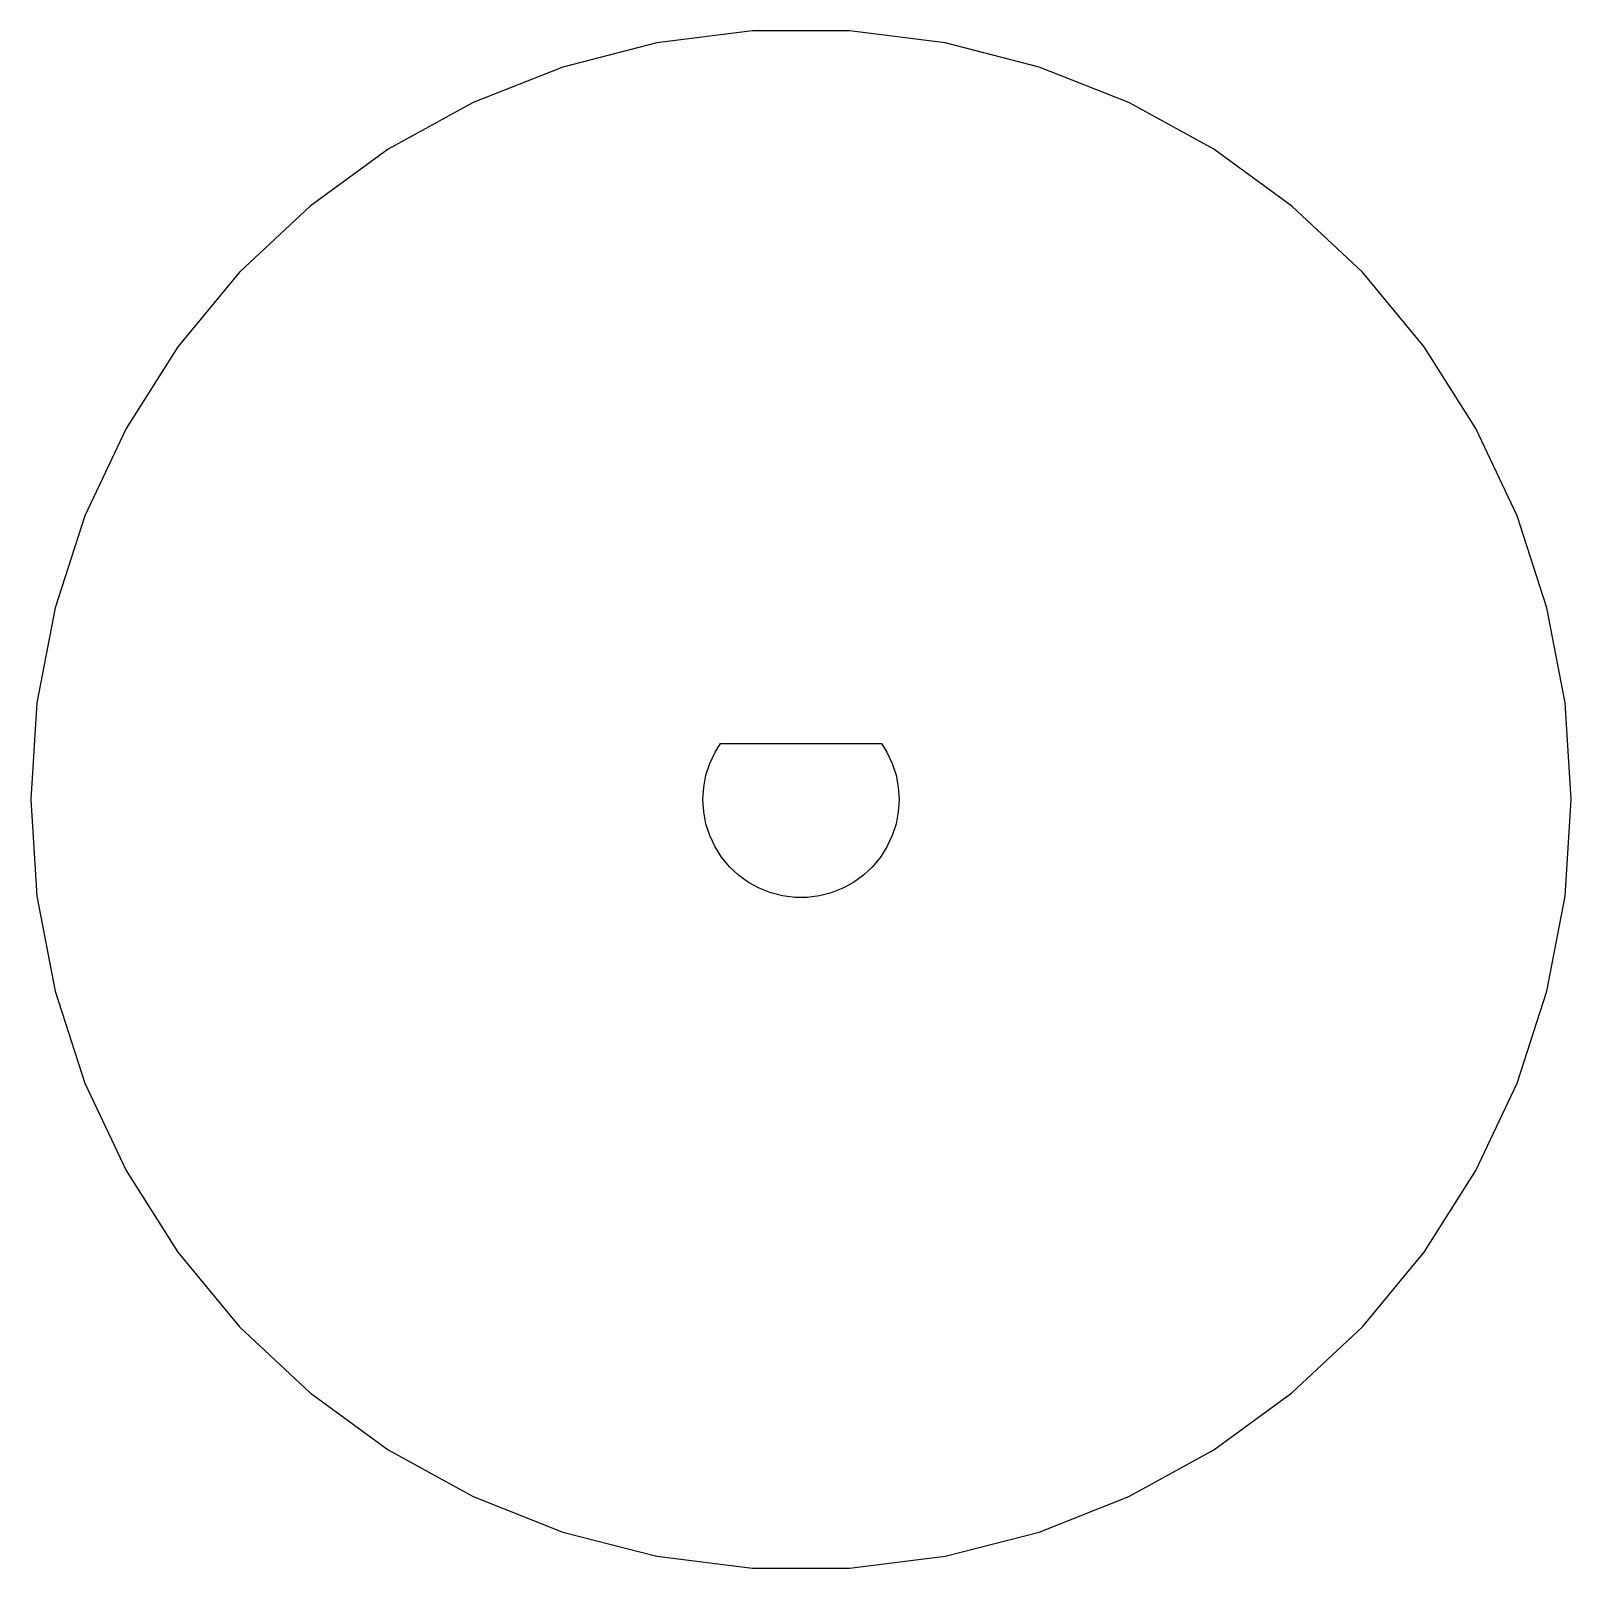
# Model space of a CAD drawing. Header units: metres. Extents: x -14 to 14, y 96 to 232.
# Drawn here: x -13.74 to 13.74, y 96.29 to 123.71 of the extents above.
import ezdxf

# ---------------------------------------------------------------- set-up
doc = ezdxf.new("R2010")
doc.units = ezdxf.units.M

msp = doc.modelspace()

# ---------------------------------------------------------------- linework, layer by layer
for p, q in [((-0.862656, 123.712), (-2.5744, 123.495)), ((0.862656, 123.712), (-0.862656, 123.712)), ((2.5744, 123.495), (0.862656, 123.712)), ((-2.5744, 123.495), (-4.24553, 123.066)), ((4.24553, 123.066), (2.5744, 123.495)), ((-4.24553, 123.066), (-5.84972, 122.431)), ((5.84972, 122.431), (4.24553, 123.066)), ((-5.84972, 122.431), (-7.36163, 121.6)), ((7.36163, 121.6), (5.84972, 122.431)), ((-7.36163, 121.6), (-8.75746, 120.586)), ((8.75746, 120.586), (7.36163, 121.6)), ((-8.75746, 120.586), (-10.0152, 119.405)), ((10.0152, 119.405), (8.75746, 120.586)), ((-10.0152, 119.405), (-11.115, 118.075)), ((11.115, 118.075), (10.0152, 119.405)), ((-11.115, 118.075), (-12.0394, 116.619)), ((12.0394, 116.619), (11.115, 118.075)), ((-12.0394, 116.619), (-12.774, 115.058)), ((12.774, 115.058), (12.0394, 116.619)), ((-12.774, 115.058), (-13.3072, 113.417)), ((13.3072, 113.417), (12.774, 115.058)), ((-13.3072, 113.417), (-13.6305, 111.722)), ((13.6305, 111.722), (13.3072, 113.417)), ((-13.6305, 111.722), (-13.7388, 110)), ((13.7388, 110), (13.6305, 111.722)), ((-1.62711, 110.644), (-1.53352, 110.843)), ((-1.53352, 110.843), (-1.43393, 111)), ((-1.43393, 111), (1.43393, 111)), ((1.43393, 111), (1.53352, 110.843)), ((1.53352, 110.843), (1.62711, 110.644)), ((-1.69501, 110.435), (-1.62711, 110.644)), ((1.62711, 110.644), (1.69501, 110.435)), ((-1.75, 110), (-1.73619, 110.219)), ((-1.73619, 110.219), (-1.69501, 110.435)), ((1.69501, 110.435), (1.73619, 110.219)), ((1.73619, 110.219), (1.75, 110)), ((-13.7388, 110), (-13.6305, 108.278)), ((-1.73619, 109.781), (-1.75, 110)), ((1.75, 110), (1.73619, 109.781)), ((13.6305, 108.278), (13.7388, 110)), ((-1.69501, 109.565), (-1.73619, 109.781)), ((1.73619, 109.781), (1.69501, 109.565)), ((-1.62711, 109.356), (-1.69501, 109.565)), ((1.69501, 109.565), (1.62711, 109.356)), ((-1.53352, 109.157), (-1.62711, 109.356)), ((-1.41577, 108.971), (-1.53352, 109.157)), ((1.53352, 109.157), (1.41577, 108.971)), ((1.62711, 109.356), (1.53352, 109.157)), ((-1.27568, 108.802), (-1.41577, 108.971)), ((1.41577, 108.971), (1.27568, 108.802)), ((-1.11548, 108.652), (-1.27568, 108.802)), ((-0.937683, 108.522), (-1.11548, 108.652)), ((1.11548, 108.652), (0.937683, 108.522)), ((1.27568, 108.802), (1.11548, 108.652)), ((-13.6305, 108.278), (-13.3072, 106.583)), ((-0.745102, 108.417), (-0.937683, 108.522)), ((-0.540771, 108.336), (-0.745102, 108.417)), ((-0.327911, 108.281), (-0.540771, 108.336)), ((-0.109879, 108.253), (-0.327911, 108.281)), ((0.327911, 108.281), (0.109879, 108.253)), ((0.540771, 108.336), (0.327911, 108.281)), ((0.745102, 108.417), (0.540771, 108.336)), ((0.937683, 108.522), (0.745102, 108.417)), ((13.3072, 106.583), (13.6305, 108.278)), ((0.109879, 108.253), (-0.109879, 108.253)), ((-13.3072, 106.583), (-12.774, 104.942)), ((12.774, 104.942), (13.3072, 106.583)), ((-12.774, 104.942), (-12.0394, 103.381)), ((12.0394, 103.381), (12.774, 104.942)), ((-12.0394, 103.381), (-11.115, 101.925)), ((11.115, 101.925), (12.0394, 103.381)), ((-11.115, 101.925), (-10.0152, 100.595)), ((10.0152, 100.595), (11.115, 101.925)), ((-10.0152, 100.595), (-8.75746, 99.414)), ((8.75746, 99.414), (10.0152, 100.595)), ((-8.75746, 99.414), (-7.36163, 98.3999)), ((7.36163, 98.3999), (8.75746, 99.414)), ((-7.36163, 98.3999), (-5.84972, 97.5687)), ((5.84972, 97.5687), (7.36163, 98.3999)), ((-5.84972, 97.5687), (-4.24553, 96.9336)), ((4.24553, 96.9336), (5.84972, 97.5687)), ((-4.24553, 96.9336), (-2.5744, 96.5045)), ((2.5744, 96.5045), (4.24553, 96.9336)), ((-2.5744, 96.5045), (-0.862656, 96.2883)), ((0.862656, 96.2883), (2.5744, 96.5045)), ((-0.862656, 96.2883), (0.862656, 96.2883))]:
    msp.add_line(p, q)

doc.saveas('drawing.dxf')
